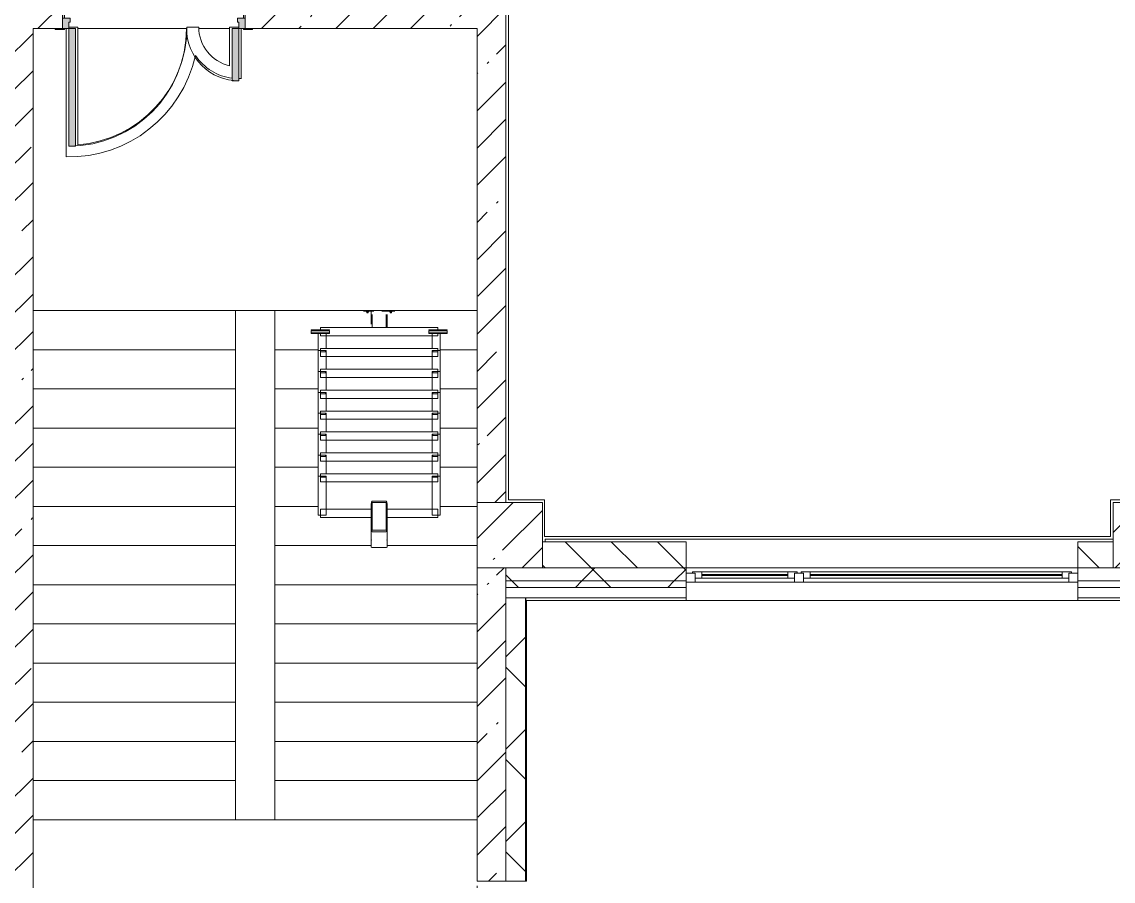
# Model space of a CAD drawing. Header units: millimetres. Extents: x 2623 to 210903, y -8553 to 29000.
# Drawn here: x 155887 to 164243, y 1150 to 7732 of the extents above; entities that cross this region are included whole.
import ezdxf

# ---------------------------------------------------------------- set-up
doc = ezdxf.new("R2010")
doc.units = ezdxf.units.MM
doc.linetypes.add('200_ШТРИХ__ш1_п0_6_', pattern=[160, 100, -60])
for name, color, linetype, lineweight in [('A-DETL-MBND-1', 7, '200_ШТРИХ__ш1_п0_6_', 9), ('A-GENM-2', 7, 'Continuous', 5), ('A-GLAZ-2', 7, 'Continuous', 5), ('A-WALL', 7, 'Continuous', 9), ('A-WALL-4', 7, 'Continuous', 5), ('I-WALL-4', 7, 'Continuous', 5), ('S-COLS-1', 7, 'Continuous', 5), ('S-STRS-1', 7, 'Continuous', 5)]:
    doc.layers.add(name, color=color, linetype=linetype, lineweight=lineweight)
for name, color, linetype, lineweight, true_color in [('A-DOOR-4', 7, 'Continuous', 5, 0xe2e2e2), ('A-DOOR-5', 7, 'Continuous', 5, 0xaaaaaa), ('A-DOOR-FRAM-3', 7, 'Continuous', 5, 0xe2e2e2), ('A-DOOR-FRAM-5', 7, 'Continuous', 5, 0xaaaaaa), ('A-FLOR-3', 7, 'Continuous', 5, 0xaaaaaa)]:
    doc.layers.add(name, color=color, linetype=linetype, lineweight=lineweight, true_color=true_color)
pattern_1 = [(45, (83893.37, 0), (-353.5534, 353.5534), []), (135, (83893.37, 0), (-353.5534, -353.5534), [])]
pattern_2 = [(45, (83893.37, 0), (-285.1231, 285.1231), []), (45, (84178.5, 0), (-285.1231, 285.1231), [504.031, -100.806, 16.764, -84.042])]

# ---------------------------------------------------------------- blocks, each defined once
blk = doc.blocks.new('BSC_Колонна _Прямоугольная - 500х500-V53-3_1_3_птичка')
at = {"layer": 'S-COLS-1'}
h = blk.add_hatch(dxfattribs=at)
h.set_pattern_fill('FP_61', color=256, style=0, pattern_type=2)
h.set_pattern_definition([(45, (-75730, -3800), (-285.1231, 285.1231), []), (45, (-75444.88, -3800), (-285.1231, 285.1231), [504.031, -100.806, 16.764, -84.042])])
h.paths.add_polyline_path([(-250, -250), (250, -250), (250, 250), (-250, 250), (-250, -98.8)])
for p, q in [((250, 250), (-250, 250)), ((-250, 250), (-250, -250)), ((250, -250), (250, 250)), ((-250, -250), (250, -250))]:
    blk.add_line(p, q, dxfattribs=at)
blk = doc.blocks.new('BSC_Колонна _Прямоугольная - 500х500-V54-3_1_3_птичка')
at = {"layer": 'S-COLS-1'}
h = blk.add_hatch(dxfattribs=at)
h.set_pattern_fill('FP_62', color=256, style=0, pattern_type=2)
h.set_pattern_definition([(45, (-80600, -3800), (-285.1231, 285.1231), []), (45, (-80314.88, -3800), (-285.1231, 285.1231), [504.031, -100.806, 16.764, -84.042])])
h.paths.add_polyline_path([(-250, -250), (250, -250), (250, 250), (-250, 250)])
for p, q in [((250, 250), (-250, 250)), ((-250, 250), (-250, -250)), ((250, -250), (250, 250)), ((-250, -250), (250, -250))]:
    blk.add_line(p, q, dxfattribs=at)
blk = doc.blocks.new('110_Дверь_СКБ_2Ст - Д-1 Лестничная клетка EIS60-24319353-3_1_3_птичка')
at = {"layer": 'A-DOOR-4'}
for points in [[(612.5, 1010), (612.5, 110), (662.5, 110), (662.5, 1010)], [(-631.1, 510), (-637.5, 510), (-637.5, 110), (-587.5, 110), (-587.5, 510)], [(712.5, 30), (697.5, 30), (697.5, -110), (712.5, -110)]]:
    blk.add_hatch(color=256, dxfattribs=at).paths.add_polyline_path(points)
h = blk.add_hatch(color=256, dxfattribs=at)
h.paths.add_polyline_path([(662.5, 110), (662.5, 60), (652.5, 60), (652.5, 30), (712.5, 30), (712.5, 110)])
h.paths.add_polyline_path([(-637.5, 110), (-687.5, 110), (-687.5, 30), (-627.5, 30), (-631.1, 60), (-637.5, 60)])
at = {"layer": 'A-DOOR-FRAM-3'}
for points in [[(-742.5, 118), (-742.5, 110), (-672.5, 110), (-672.5, 118)], [(697.5, 118), (697.5, 110), (767.5, 110), (767.5, 118)], [(-672.5, 30), (-687.5, 30), (-687.5, -110), (-672.5, -110)], [(-672.5, -110), (-742.5, -110), (-742.5, -118), (-672.5, -118)], [(697.5, -110), (697.5, -118), (767.5, -118), (767.5, -110)]]:
    blk.add_hatch(color=256, dxfattribs=at).paths.add_polyline_path(points)
at = {"layer": 'A-DOOR-5'}
for p, q in [((662.5, 1010), (612.5, 1010)), ((612.5, 1010), (612.5, 110)), ((662.5, 110), (662.5, 1010)), ((-637.5, 510), (-637.5, 110)), ((-587.5, 510), (-637.5, 510)), ((-587.5, 110), (-587.5, 510)), ((-637.5, 110), (-587.5, 110)), ((612.5, 110), (662.5, 110))]:
    blk.add_line(p, q, dxfattribs=at)
for centre, radius, start, end in [((662.5, 110), 900, 90, 180), ((-637.5, 110), 400, 360, 90)]:
    blk.add_arc(centre, radius, start, end, dxfattribs=at)
at = {"layer": 'A-DOOR-FRAM-5'}
for p, q in [((-672.5, 118), (-742.5, 118)), ((-742.5, 118), (-742.5, 110)), ((-742.5, 110), (-672.5, 110)), ((-637.5, 110), (-687.5, 110)), ((-687.5, 110), (-687.5, 30)), ((-672.5, 110), (-672.5, 118)), ((-637.5, 60), (-637.5, 110)), ((662.5, 110), (662.5, 60)), ((712.5, 110), (662.5, 110)), ((767.5, 118), (697.5, 118)), ((697.5, 118), (697.5, 110)), ((697.5, 110), (767.5, 110)), ((712.5, 30), (712.5, 110)), ((767.5, 110), (767.5, 118)), ((-687.5, 30), (-627.5, 30)), ((-672.5, 30), (-687.5, 30)), ((-687.5, 30), (-687.5, -110)), ((-672.5, -110), (-672.5, 30)), ((-627.5, 60), (-637.5, 60)), ((-627.5, 30), (-627.5, 60)), ((662.5, 60), (652.5, 60)), ((652.5, 60), (652.5, 30)), ((652.5, 30), (712.5, 30)), ((712.5, 30), (697.5, 30)), ((697.5, 30), (697.5, -110)), ((712.5, -110), (712.5, 30)), ((-672.5, -110), (-742.5, -110)), ((-742.5, -110), (-742.5, -118)), ((-742.5, -118), (-672.5, -118)), ((-687.5, -110), (-672.5, -110)), ((-672.5, -118), (-672.5, -110)), ((697.5, -110), (712.5, -110)), ((767.5, -110), (697.5, -110)), ((697.5, -110), (697.5, -118)), ((697.5, -118), (767.5, -118)), ((767.5, -118), (767.5, -110))]:
    blk.add_line(p, q, dxfattribs=at)
blk = doc.blocks.new('Анкер клиновой - Анкер клиновой МКТ В 10-10-16_85-V117-3_1_3_птичка')
at = {"layer": 'A-DETL-MBND-1'}
for p, q in [((74812, 5515.8), (74812, 5511.8)), ((74815, 5515.8), (74815, 5501.8)), ((74825, 5501.8), (74825, 5515.8)), ((74828, 5511.8), (74828, 5515.8)), ((74812, 5511.8), (74828, 5511.8)), ((74828, 5511.8), (74812, 5511.8)), ((74815, 5501.8), (74825, 5501.8)), ((74825, 5501.8), (74815, 5501.8))]:
    blk.add_line(p, q, dxfattribs=at)
blk = doc.blocks.new('ОМ_Полоса_Трапеция прямоугольная_Прокат_ГОСТ 103-2006 - ОМ_Полоса_Трапеция прямоугольная_Прокат_ГОСТ 103-2006-V118-3_1_3_птичка')
at = {"layer": 'A-GENM-2'}
for p, q in [((74280, 4243.3), (74280, 4253.3)), ((74280, 4253.3), (74320, 4253.3)), ((74320, 4243.3), (74280, 4243.3)), ((74320, 4253.3), (74320, 4243.3))]:
    blk.add_line(p, q, dxfattribs=at)
blk = doc.blocks.new('ОМ_Полоса_Трапеция прямоугольная_Прокат_ГОСТ 103-2006 - ОМ_Полоса_Трапеция прямоугольная_Прокат_ГОСТ 103-2006-V119-3_1_3_птичка')
at = {"layer": 'A-GENM-2'}
for p, q in [((74320, 4893.3), (74280, 4893.3)), ((74280, 4893.3), (74280, 4883.3)), ((74280, 4883.3), (74320, 4883.3)), ((74320, 4883.3), (74320, 4893.3))]:
    blk.add_line(p, q, dxfattribs=at)
blk = doc.blocks.new('ОМ_Полоса_Трапеция прямоугольная_Прокат_ГОСТ 103-2006 - ОМ_Полоса_Трапеция прямоугольная_Прокат_ГОСТ 103-2006-V120-3_1_3_птичка')
at = {"layer": 'A-GENM-2'}
for p, q in [((74320, 5053.3), (74280, 5053.3)), ((74280, 5053.3), (74280, 5043.3)), ((74280, 5043.3), (74320, 5043.3)), ((74320, 5043.3), (74320, 5053.3))]:
    blk.add_line(p, q, dxfattribs=at)
blk = doc.blocks.new('ОМ_Полоса_Трапеция прямоугольная_Прокат_ГОСТ 103-2006 - ОМ_Полоса_Трапеция прямоугольная_Прокат_ГОСТ 103-2006-V121-3_1_3_птичка')
at = {"layer": 'A-GENM-2'}
for p, q in [((74320, 5213.3), (74280, 5213.3)), ((74280, 5213.3), (74280, 5203.3)), ((74280, 5203.3), (74320, 5203.3)), ((74320, 5203.3), (74320, 5213.3))]:
    blk.add_line(p, q, dxfattribs=at)
blk = doc.blocks.new('ОМ_Полоса_Прокат_ГОСТ 103-2006 - ОМ_Полоса_Прокат_ГОСТ 103-2006-V122-3_1_3_птичка')
at = {"layer": 'A-GENM-2'}
for p, q in [((74350, 5373.3), (74210, 5373.3)), ((74210, 5373.3), (74210, 5370.3)), ((74210, 5370.3), (74350, 5370.3)), ((74350, 5370.3), (74350, 5373.3))]:
    blk.add_line(p, q, dxfattribs=at)
blk = doc.blocks.new('ОМ_Полоса_Прокат_ГОСТ 103-2006 - ОМ_Полоса_Прокат_ГОСТ 103-2006-V123-3_1_3_птичка')
at = {"layer": 'A-GENM-2'}
for p, q in [((74210, 5365.9), (74350, 5365.9)), ((74210, 5349), (74210, 5365.9)), ((74350, 5349), (74210, 5349)), ((74210, 5349), (74210, 5345.6)), ((74350, 5365.9), (74350, 5349)), ((74350, 5345.6), (74350, 5349)), ((74210, 5345.6), (74350, 5345.6))]:
    blk.add_line(p, q, dxfattribs=at)
blk = doc.blocks.new('ОМ_Полоса_Трапеция прямоугольная_Прокат_ГОСТ 103-2006 - ОМ_Полоса_Трапеция прямоугольная_Прокат_ГОСТ 103-2006-V124-3_1_3_птичка')
at = {"layer": 'A-GENM-2'}
for p, q in [((75140, 4243.3), (75140, 4253.3)), ((75140, 4253.3), (75180, 4253.3)), ((75180, 4243.3), (75140, 4243.3)), ((75180, 4253.3), (75180, 4243.3))]:
    blk.add_line(p, q, dxfattribs=at)
blk = doc.blocks.new('ОМ_Полоса_Трапеция прямоугольная_Прокат_ГОСТ 103-2006 - ОМ_Полоса_Трапеция прямоугольная_Прокат_ГОСТ 103-2006-V125-3_1_3_птичка')
at = {"layer": 'A-GENM-2'}
for p, q in [((75140, 4893.3), (75140, 4883.3)), ((75180, 4893.3), (75140, 4893.3)), ((75140, 4883.3), (75180, 4883.3)), ((75180, 4883.3), (75180, 4893.3))]:
    blk.add_line(p, q, dxfattribs=at)
blk = doc.blocks.new('ОМ_Полоса_Трапеция прямоугольная_Прокат_ГОСТ 103-2006 - ОМ_Полоса_Трапеция прямоугольная_Прокат_ГОСТ 103-2006-V126-3_1_3_птичка')
at = {"layer": 'A-GENM-2'}
for p, q in [((75140, 5053.3), (75140, 5043.3)), ((75180, 5053.3), (75140, 5053.3)), ((75140, 5043.3), (75180, 5043.3)), ((75180, 5043.3), (75180, 5053.3))]:
    blk.add_line(p, q, dxfattribs=at)
blk = doc.blocks.new('ОМ_Полоса_Трапеция прямоугольная_Прокат_ГОСТ 103-2006 - ОМ_Полоса_Трапеция прямоугольная_Прокат_ГОСТ 103-2006-V127-3_1_3_птичка')
at = {"layer": 'A-GENM-2'}
for p, q in [((75140, 5213.3), (75140, 5203.3)), ((75180, 5213.3), (75140, 5213.3)), ((75140, 5203.3), (75180, 5203.3)), ((75180, 5203.3), (75180, 5213.3))]:
    blk.add_line(p, q, dxfattribs=at)
blk = doc.blocks.new('ОМ_Полоса_Прокат_ГОСТ 103-2006 - ОМ_Полоса_Прокат_ГОСТ 103-2006-V128-3_1_3_птичка')
at = {"layer": 'A-GENM-2'}
for p, q in [((75110, 5373.3), (75110, 5370.3)), ((75250, 5373.3), (75110, 5373.3)), ((75110, 5370.3), (75250, 5370.3)), ((75250, 5370.3), (75250, 5373.3))]:
    blk.add_line(p, q, dxfattribs=at)
blk = doc.blocks.new('ОМ_Полоса_Прокат_ГОСТ 103-2006 - ОМ_Полоса_Прокат_ГОСТ 103-2006-V129-3_1_3_птичка')
at = {"layer": 'A-GENM-2'}
for p, q in [((75110, 5365.9), (75250, 5365.9)), ((75110, 5349), (75110, 5365.9)), ((75110, 5349), (75110, 5345.6)), ((75250, 5349), (75110, 5349)), ((75250, 5365.9), (75250, 5349)), ((75250, 5345.6), (75250, 5349)), ((75110, 5345.6), (75250, 5345.6))]:
    blk.add_line(p, q, dxfattribs=at)
blk = doc.blocks.new('ОМ_Труба_ГОСТ 8639-82 - ОМ_Труба_ГОСТ 8639-82-V130-3_1_3_птичка')
at = {"layer": 'A-GENM-2'}
for p, q in [((74670, 3843.3), (74670, 4043.4)), ((74676, 4043.4), (74676, 3843.3)), ((74679, 4061), (74781, 4061)), ((74781, 4049.3), (74679, 4049.3)), ((74784, 3843.3), (74784, 4043.4)), ((74790, 4043.4), (74790, 3843.3)), ((74670, 3843.3), (74670, 3709.3)), ((74679, 3837.4), (74781, 3837.4)), ((74781, 3825.6), (74679, 3825.6)), ((74790, 3709.3), (74790, 3843.3)), ((74781, 3704.7), (74679, 3704.7))]:
    blk.add_line(p, q, dxfattribs=at)
at = {"layer": 'A-GENM-2', "flags": 128}
for points in [[(74670, 4043.4), (74670.2, 4046.8), (74670.7, 4050.1), (74671.5, 4053.2), (74672.6, 4055.9), (74674, 4058.1), (74675.6, 4059.7), (74677.2, 4060.7), (74679, 4061)], [(74679, 4049.3), (74678.4, 4049.1), (74677.9, 4048.8), (74677.3, 4048.3), (74676.9, 4047.5), (74676.5, 4046.6), (74676.2, 4045.6), (74676.1, 4044.5), (74676, 4043.4)], [(74781, 4061), (74782.8, 4060.7), (74784.4, 4059.7), (74786, 4058.1), (74787.4, 4055.9), (74788.5, 4053.2), (74789.3, 4050.1), (74789.8, 4046.8), (74790, 4043.4)], [(74784, 4043.4), (74783.9, 4044.5), (74783.8, 4045.6), (74783.5, 4046.6), (74783.1, 4047.5), (74782.7, 4048.3), (74782.1, 4048.8), (74781.6, 4049.1), (74781, 4049.3)], [(74679, 3825.6), (74677.2, 3826), (74675.6, 3827), (74674, 3828.6), (74672.6, 3830.8), (74671.5, 3833.5), (74670.7, 3836.5), (74670.2, 3839.9), (74670, 3843.3)], [(74676, 3843.3), (74676.1, 3842.1), (74676.2, 3841), (74676.5, 3840), (74676.9, 3839.1), (74677.3, 3838.4), (74677.9, 3837.9), (74678.4, 3837.5), (74679, 3837.4)], [(74790, 3843.3), (74789.8, 3839.9), (74789.3, 3836.5), (74788.5, 3833.5), (74787.4, 3830.8), (74786, 3828.6), (74784.4, 3827), (74782.8, 3826), (74781, 3825.6)], [(74781, 3837.4), (74781.6, 3837.5), (74782.1, 3837.9), (74782.7, 3838.4), (74783.1, 3839.1), (74783.5, 3840), (74783.8, 3841), (74783.9, 3842.1), (74784, 3843.3)]]:
    blk.add_lwpolyline(points, dxfattribs=at)
at = {"layer": 'A-GENM-2'}
for centre, start_param, end_param in [((74679, 3761.3), 2.617994, 3.141593), ((74781, 3761.3), 0, 0.523599), ((74679, 3709.3), 3.141593, 4.712389), ((74781, 3709.3), 4.712389, 6.283185)]:
    blk.add_ellipse(centre, major_axis=(9, 0), ratio=0.509802, start_param=start_param, end_param=end_param, dxfattribs=at)
blk = doc.blocks.new('ОМ_Уголок_ГОСТ 8509-93 - ОМ_Уголок_ГОСТ 8509-93-V131-3_1_3_птичка')
at = {"layer": 'A-GENM-2'}
for p, q in [((0, 45.2), (0, -17.8)), ((390, 45.2), (0, 45.2)), ((900, 45.2), (510, 45.2)), ((900, -17.8), (900, 45.2)), ((0, -17.8), (390, -17.8)), ((510, -17.8), (900, -17.8))]:
    blk.add_line(p, q, dxfattribs=at)
blk = doc.blocks.new('ОМ_Уголок_ГОСТ 8509-93 - ОМ_Уголок_ГОСТ 8509-93-V132-3_1_3_птичка')
at = {"layer": 'A-GENM-2'}
for p, q in [((0, 45.2), (0, -17.8)), ((900, 45.2), (0, 45.2)), ((900, -17.8), (900, 45.2)), ((0, -17.8), (900, -17.8))]:
    blk.add_line(p, q, dxfattribs=at)
blk = doc.blocks.new('ОМ_Уголок_ГОСТ 8509-93 - ОМ_Уголок_ГОСТ 8509-93-V133-3_1_3_птичка')
at = {"layer": 'A-GENM-2'}
for p, q in [((0, 45.2), (0, -17.8)), ((300, 45.2), (0, 45.2)), ((300, -17.8), (300, 45.2)), ((0, -17.8), (300, -17.8))]:
    blk.add_line(p, q, dxfattribs=at)
blk = doc.blocks.new('ОМ_Уголок_ГОСТ 8509-93 - ОМ_Уголок_ГОСТ 8509-93-V134-3_1_3_птичка')
at = {"layer": 'A-GENM-2'}
for p, q in [((0, 45.2), (0, -17.8)), ((142.2, 45.2), (0, 45.2)), ((0, -17.8), (160, -17.8))]:
    blk.add_line(p, q, dxfattribs=at)
blk = doc.blocks.new('ОМ_Уголок_ГОСТ 8509-93 - ОМ_Уголок_ГОСТ 8509-93-V135-3_1_3_птичка')
at = {"layer": 'A-GENM-2'}
for p, q in [((300, 45.2), (157.8, 45.2)), ((300, -17.8), (300, 45.2)), ((140, -17.8), (300, -17.8))]:
    blk.add_line(p, q, dxfattribs=at)
blk = doc.blocks.new('ОМ_Уголок_ГОСТ 8509-93 - ОМ_Уголок_ГОСТ 8509-93-V136-3_1_3_птичка')
at = {"layer": 'A-GENM-2'}
for p, q in [((0, 45.2), (0, 27.8)), ((900, 45.2), (0, 45.2)), ((0, 7.4), (0, -17.8)), ((900, 27.8), (900, 45.2)), ((900, -17.8), (900, 7.4)), ((0, -17.8), (900, -17.8))]:
    blk.add_line(p, q, dxfattribs=at)
blk = doc.blocks.new('ОМ_Уголок_ГОСТ 8509-93 - ОМ_Уголок_ГОСТ 8509-93-V137-3_1_3_птичка')
at = {"layer": 'A-GENM-2'}
for p, q in [((0, 45.2), (0, -17.8)), ((7.4, 45.2), (0, 45.2)), ((142.2, 45.2), (27.8, 45.2)), ((0, -17.8), (7.4, -17.8)), ((27.8, -17.8), (160, -17.8))]:
    blk.add_line(p, q, dxfattribs=at)
blk = doc.blocks.new('ОМ_Уголок_ГОСТ 8509-93 - ОМ_Уголок_ГОСТ 8509-93-V138-3_1_3_птичка')
at = {"layer": 'A-GENM-2'}
for p, q in [((272.2, 45.2), (157.8, 45.2)), ((300, 45.2), (292.6, 45.2)), ((300, -17.8), (300, 45.2)), ((140, -17.8), (272.2, -17.8)), ((292.6, -17.8), (300, -17.8))]:
    blk.add_line(p, q, dxfattribs=at)
blk = doc.blocks.new('ОМ_Труба_ГОСТ 8639-82 - ОМ_Труба_ГОСТ 8639-82-V139-3_1_3_птичка')
at = {"layer": 'A-DETL-MBND-1'}
for p, q in [((74670, 5515.8), (74670, 5391.1)), ((74676, 5391.1), (74676, 5515.8)), ((74784, 5391.1), (74784, 5515.8)), ((74790, 5391.1), (74790, 5515.8))]:
    blk.add_line(p, q, dxfattribs=at)
blk = doc.blocks.new('ОМ_Уголок_ГОСТ 8510-86 - ОМ_Уголок_ГОСТ 8510-86-V140-3_1_3_птичка')
at = {"layer": 'A-DETL-MBND-1'}
blk.add_line((0, 0), (240, 0), dxfattribs=at)
blk = doc.blocks.new('120_Окно_СКБ_2Ст - 120_Окно_СКБ_2Ст 3000х2500 _мал_створка слева_-22809161-3_1_3_птичка')
at = {"layer": 'A-GLAZ-2'}
for p, q in [((-1500, -75), (-1500, -5)), ((-1500, -5), (-1430, -5)), ((1500, -5), (-1500, -5)), ((-1430, -75), (-1500, -75)), ((-1500, -75), (-1450, -75)), ((-1430, -75), (-1450, -75)), ((-1450, -75), (-1450, -85)), ((-1430, -5), (-1430, -75)), ((600, -35), (-1430, -35)), ((-1430, -35), (-1430, -75)), ((-1380, -85), (-1380, -35)), ((-1380, -55), (550, -55)), ((550, -65), (-1380, -65)), ((550, -85), (550, -35)), ((600, -75), (600, -5)), ((600, -5), (670, -5)), ((600, -75), (600, -35)), ((670, -75), (600, -75)), ((620, -75), (600, -75)), ((620, -75), (650, -75)), ((620, -85), (620, -75)), ((670, -75), (650, -75)), ((650, -75), (650, -85)), ((670, -5), (670, -75)), ((1430, -35), (670, -35)), ((670, -35), (670, -75)), ((720, -85), (720, -35)), ((720, -55), (1380, -55)), ((1380, -65), (720, -65)), ((1380, -85), (1380, -35)), ((1430, -75), (1430, -5)), ((1430, -5), (1500, -5)), ((1430, -75), (1430, -35)), ((1500, -75), (1430, -75)), ((1450, -75), (1430, -75)), ((1450, -75), (1500, -75)), ((1450, -85), (1450, -75)), ((1500, -5), (1500, -75)), ((-1450, -85), (620, -85)), ((620, -85), (-1450, -85)), ((650, -85), (1450, -85)), ((1450, -85), (650, -85))]:
    blk.add_line(p, q, dxfattribs=at)

msp = doc.modelspace()

# ---------------------------------------------------------------- hatches: boundary and pattern name
at = {"layer": 'A-WALL-4'}
h = msp.add_hatch(dxfattribs=at)
h.set_pattern_fill('FP_71', color=256, style=0, pattern_type=2)
h.set_pattern_definition([(135, (83893.37, 0), (-176.7767, -176.7767), [])])
h.paths.add_polyline_path([(167993.4, 3550), (168093.4, 3550), (168093.4, 3750), (167993.4, 3750), (167993.4, 3701.2)])
h.paths.add_polyline_path([(166864, 3550), (167093.4, 3550), (167093.4, 3750), (166193.4, 3750), (166193.4, 3550)])
h.paths.add_polyline_path([(163973.4, 3550), (164243.4, 3550), (164243.4, 3750), (163973.4, 3750)])
h.paths.add_polyline_path([(160338.6, 3550), (160973.4, 3550), (160973.4, 3750), (159873.4, 3750), (159873.4, 3550)])
h.paths.add_polyline_path([(164743.4, 3550), (165293.4, 3550), (165293.4, 3750), (164743.4, 3750), (164743.4, 3666.7)])
h = msp.add_hatch(dxfattribs=at)
h.set_pattern_fill('FP_73', color=256, style=0, pattern_type=2)
h.set_pattern_definition(pattern_1)
h.paths.add_polyline_path([(168595, 3450), (168593.4, 3550), (167993.4, 3550), (167993.4, 3450), (168593.4, 3450)])
h.paths.add_polyline_path([(160338.6, 3450), (160973.4, 3450), (160973.4, 3550), (159593.4, 3550), (159593.4, 3450), (159873.4, 3450)])
h.paths.add_polyline_path([(166193.4, 3450), (167093.4, 3450), (167093.4, 3550), (166193.4, 3550)])
h.paths.add_polyline_path([(165293.4, 3450), (165293.4, 3550), (163973.4, 3550), (163973.4, 3450), (164999.6, 3450)])
h = msp.add_hatch(dxfattribs=at)
h.set_pattern_fill('FP_73', color=256, style=0, pattern_type=2)
h.set_pattern_definition(pattern_1)
h.paths.add_polyline_path([(168695, 3400), (168695, 3450), (167993.4, 3450), (167993.4, 3400), (168595, 3400)])
h.paths.add_polyline_path([(160973.4, 3400), (160973.4, 3450), (159593.4, 3450), (159593.4, 3400), (160338.6, 3400)])
h.paths.add_polyline_path([(163973.4, 3400), (165293.4, 3400), (165293.4, 3450), (163973.4, 3450)])
h.paths.add_polyline_path([(166864, 3400), (167093.4, 3400), (167093.4, 3450), (166193.4, 3450), (166193.4, 3400)])
h = msp.add_hatch(dxfattribs=at)
h.set_pattern_fill('FP_73', color=256, style=0, pattern_type=2)
h.set_pattern_definition(pattern_1)
h.paths.add_polyline_path([(159743.4, -250), (159743.4, 350), (159593.4, 350), (159593.4, -250)])
h.paths.add_polyline_path([(159743.4, 1150), (159743.4, 3320), (159593.4, 3320), (159593.4, 1150)])
at = {"layer": 'I-WALL-4'}
h = msp.add_hatch(dxfattribs=at)
h.set_pattern_fill('FP_69', color=256, style=0, pattern_type=2)
h.set_pattern_definition(pattern_2)
h.paths.add_polyline_path([(157653.4, 7680), (159373.4, 7680), (159373.4, 7900), (157598.4, 7900), (157598.4, 7680)])
h.paths.add_polyline_path([(156143.4, 7680), (156198.4, 7680), (156198.4, 7900), (155753.4, 7900), (155753.4, 7680), (155973.4, 7680)])
h = msp.add_hatch(dxfattribs=at)
h.set_pattern_fill('FP_69', color=256, style=0, pattern_type=2)
h.set_pattern_definition(pattern_2)
h.paths.add_polyline_path([(159406.3, 120), (159593.4, 120), (159593.4, 350), (159373.4, 350), (159373.4, 120)])
h.paths.add_polyline_path([(159406.3, 1150), (159593.4, 1150), (159593.4, 3550), (159373.4, 3550), (159373.4, 1150)])
h.paths.add_polyline_path([(159373.4, 4050), (159593.4, 4050), (159593.4, 7900), (159373.4, 7900), (159373.4, 4279.6)])
h = msp.add_hatch(dxfattribs=at)
h.set_pattern_fill('FP_69', color=256, style=0, pattern_type=2)
h.set_pattern_definition(pattern_2)
h.paths.add_polyline_path([(155753.4, 120), (155973.4, 120), (155973.4, 7680), (155753.4, 7680), (155753.4, 1965.8)])

# ---------------------------------------------------------------- linework, layer by layer
at = {"layer": 'A-DETL-MBND-1'}
msp.add_line((159373.4, 535), (159373.4, 1150), dxfattribs=at)
at = {"layer": 'A-FLOR-3'}
for p, q in [((159614.4, 9100), (159614.4, 4070)), ((156316.9, 7691.9), (156248.4, 7691.9)), ((156316.9, 6789.7), (156316.9, 7691.9)), ((157241.9, 7691.9), (157151.9, 7691.9)), ((157548.4, 7691.9), (157478, 7691.9)), ((157478, 7691.9), (157478, 7394.8)), ((156226.9, 7680), (156226.9, 6697.1)), ((156316.9, 7680), (157151.2, 7680)), ((157243, 7680), (157478, 7680)), ((157568, 7297.5), (157568, 7680)), ((159614.4, 4070), (159888.4, 4070)), ((159888.4, 4070), (159888.4, 3791)), ((164223.4, 3791), (164223.4, 4070)), ((164223.4, 4070), (164763.4, 4070)), ((159888.4, 3791), (164223.4, 3791))]:
    msp.add_line(p, q, dxfattribs=at)
for centre, radius, start, end in [((156246.9, 7691.9), 905, 274.43687, 360), ((157546.9, 7691.9), 305, 180, 256.9573), ((156246.9, 7691.9), 995, 268.8489, 347.32946), ((157546.9, 7691.9), 395, 213.54048, 262.94436), ((157546.9, 7691.9), 395, 270.21425, 273.07201)]:
    msp.add_arc(centre, radius, start, end, dxfattribs=at)
at = {"layer": 'A-WALL'}
for p, q in [((160973.4, 3550), (159873.4, 3550)), ((164243.4, 3550), (163973.4, 3550)), ((159593.4, 3450), (160973.4, 3450)), ((163973.4, 3450), (165293.4, 3450)), ((159593.4, 3400), (160973.4, 3400)), ((163973.4, 3400), (165293.4, 3400)), ((159593.4, 3320), (159593.4, 1150)), ((159593.4, 3320), (160973.4, 3320)), ((159743.4, 1150), (159743.4, 3320)), ((159746.4, 1150), (159746.4, 3320)), ((159751.4, 3300), (159746.4, 3300)), ((163973.4, 3320), (165293.4, 3320))]:
    msp.add_line(p, q, dxfattribs=at)
at = {"layer": 'A-WALL-4'}
for p, q in [((160973.4, 3750), (159873.4, 3750)), ((160973.4, 3300), (160973.4, 3750)), ((163973.4, 3750), (163973.4, 3300)), ((164243.4, 3750), (163973.4, 3750)), ((159593.4, 3550), (159593.4, 3320)), ((160973.4, 3550), (163973.4, 3550)), ((159751.4, 1150), (159751.4, 3300)), ((168845, 3300), (159751.4, 3300)), ((159593.4, 1150), (159751.4, 1150))]:
    msp.add_line(p, q, dxfattribs=at)
at = {"layer": 'I-WALL-4'}
for p, q in [((159593.4, 4050), (159593.4, 7900)), ((155973.4, 120), (155973.4, 7680)), ((155973.4, 7680), (156143.4, 7680)), ((157151.2, 7680), (156316.9, 7680)), ((157478, 7680), (157243, 7680)), ((157653.4, 7680), (159373.4, 7680)), ((159373.4, 7680), (159373.4, 4050)), ((159893.4, 3770), (164243.4, 3770)), ((159893.4, 3770), (159893.4, 3750)), ((159373.4, 3550), (159373.4, 1150)), ((163973.4, 3550), (160973.4, 3550)), ((159373.4, 1150), (159593.4, 1150))]:
    msp.add_line(p, q, dxfattribs=at)
at = {"layer": 'S-STRS-1'}
for p, q in [((157151.2, 7680), (156316.9, 7680)), ((157478, 7680), (157243, 7680)), ((155973.4, 5520), (157523.4, 5520)), ((155973.4, 5520), (157523.4, 5520)), ((157523.4, 5520), (159373.4, 5520)), ((157523.4, 5220), (157523.4, 5520)), ((157823.4, 5520), (157823.4, 5220)), ((155973.4, 5220), (157523.4, 5220)), ((155973.4, 5220), (157523.4, 5220)), ((157523.4, 4920), (157523.4, 5220)), ((157823.4, 5220), (157823.4, 4920)), ((158155.6, 5220), (157823.4, 5220)), ((158155.6, 5220), (157823.4, 5220)), ((159373.4, 5220), (159091.2, 5220)), ((159373.4, 5220), (159091.2, 5220)), ((155973.4, 4920), (157523.4, 4920)), ((155973.4, 4920), (157523.4, 4920)), ((157523.4, 4620), (157523.4, 4920)), ((157823.4, 4920), (157823.4, 4620)), ((158155.6, 4920), (157823.4, 4920)), ((158155.6, 4920), (157823.4, 4920)), ((159373.4, 4920), (159091.2, 4920)), ((159373.4, 4920), (159091.2, 4920)), ((155973.4, 4620), (157523.4, 4620)), ((155973.4, 4620), (157523.4, 4620)), ((157523.4, 4320), (157523.4, 4620)), ((157823.4, 4620), (157823.4, 4320)), ((158155.6, 4620), (157823.4, 4620)), ((158155.6, 4620), (157823.4, 4620)), ((159373.4, 4620), (159091.2, 4620)), ((159373.4, 4620), (159091.2, 4620)), ((155973.4, 4320), (157523.4, 4320)), ((155973.4, 4320), (157523.4, 4320)), ((157523.4, 4020), (157523.4, 4320)), ((157823.4, 4320), (157823.4, 4020)), ((158155.6, 4320), (157823.4, 4320)), ((158155.6, 4320), (157823.4, 4320)), ((159373.4, 4320), (159091.2, 4320)), ((159373.4, 4320), (159091.2, 4320)), ((155973.4, 4020), (157523.4, 4020)), ((155973.4, 4020), (157523.4, 4020)), ((157523.4, 3720), (157523.4, 4020)), ((157823.4, 4020), (157823.4, 3720)), ((158155.6, 4020), (157823.4, 4020)), ((158155.6, 4020), (157823.4, 4020)), ((159373.4, 4020), (159091.2, 4020)), ((159373.4, 4020), (159091.2, 4020)), ((155973.4, 3720), (157523.4, 3720)), ((155973.4, 3720), (157523.4, 3720)), ((157523.4, 3420), (157523.4, 3720)), ((157823.4, 3720), (157823.4, 3420)), ((158564.7, 3720), (157823.4, 3720)), ((158564.7, 3720), (157823.4, 3720)), ((159373.4, 3720), (158682, 3720)), ((159373.4, 3720), (158682, 3720)), ((155973.4, 3420), (157523.4, 3420)), ((155973.4, 3420), (157523.4, 3420)), ((157523.4, 3120), (157523.4, 3420)), ((157823.4, 3420), (157823.4, 3120)), ((159373.4, 3420), (157823.4, 3420)), ((159373.4, 3420), (157823.4, 3420)), ((155973.4, 3120), (157523.4, 3120)), ((155973.4, 3120), (157523.4, 3120)), ((157523.4, 2820), (157523.4, 3120)), ((157823.4, 3120), (157823.4, 2820)), ((159373.4, 3120), (157823.4, 3120)), ((159373.4, 3120), (157823.4, 3120)), ((155973.4, 2820), (157523.4, 2820)), ((155973.4, 2820), (157523.4, 2820)), ((157523.4, 2520), (157523.4, 2820)), ((157823.4, 2820), (157823.4, 2520)), ((159373.4, 2820), (157823.4, 2820)), ((159373.4, 2820), (157823.4, 2820)), ((155973.4, 2520), (157523.4, 2520)), ((155973.4, 2520), (157523.4, 2520)), ((157523.4, 2220), (157523.4, 2520)), ((157823.4, 2520), (157823.4, 2220)), ((159373.4, 2520), (157823.4, 2520)), ((159373.4, 2520), (157823.4, 2520)), ((155973.4, 2220), (157523.4, 2220)), ((155973.4, 2220), (157523.4, 2220)), ((157523.4, 1920), (157523.4, 2220)), ((157823.4, 2220), (157823.4, 1920)), ((159373.4, 2220), (157823.4, 2220)), ((159373.4, 2220), (157823.4, 2220)), ((155973.4, 1920), (157523.4, 1920)), ((155973.4, 1920), (157523.4, 1920)), ((157523.4, 1620), (157523.4, 1920)), ((157823.4, 1920), (157823.4, 1620)), ((159373.4, 1920), (157823.4, 1920)), ((159373.4, 1920), (157823.4, 1920)), ((155973.4, 1620), (157523.4, 1620)), ((155973.4, 1620), (157523.4, 1620)), ((157823.4, 1620), (157523.4, 1620)), ((159373.4, 1620), (157823.4, 1620)), ((159373.4, 1620), (157823.4, 1620))]:
    msp.add_line(p, q, dxfattribs=at)

# ---------------------------------------------------------------- block references
at = {"layer": 'A-DETL-MBND-1', "extrusion": (0, 0, -1)}
msp.add_blockref('ОМ_Уголок_ГОСТ 8510-86 - ОМ_Уголок_ГОСТ 8510-86-V140-3_1_3_птичка', (-158743.4, 5515.8), dxfattribs=at)
at = {"layer": 'A-DETL-MBND-1'}
for name, p in [('Анкер клиновой - Анкер клиновой МКТ В 10-10-16_85-V117-3_1_3_птичка', (83713.4, 0)), ('ОМ_Труба_ГОСТ 8639-82 - ОМ_Труба_ГОСТ 8639-82-V139-3_1_3_птичка', (83893.4, 0)), ('Анкер клиновой - Анкер клиновой МКТ В 10-10-16_85-V117-3_1_3_птичка', (83893.4, 0))]:
    msp.add_blockref(name, p, dxfattribs=at)
at = {"layer": 'A-DOOR-5', "rotation": 180}
msp.add_blockref('110_Дверь_СКБ_2Ст - Д-1 Лестничная клетка EIS60-24319353-3_1_3_птичка', (156910.9, 7790), dxfattribs=at)
at = {"layer": 'A-GENM-2'}
for name, p in [('ОМ_Полоса_Прокат_ГОСТ 103-2006 - ОМ_Полоса_Прокат_ГОСТ 103-2006-V122-3_1_3_птичка', (83893.4, 0)), ('ОМ_Полоса_Прокат_ГОСТ 103-2006 - ОМ_Полоса_Прокат_ГОСТ 103-2006-V123-3_1_3_птичка', (83893.4, 0)), ('ОМ_Полоса_Прокат_ГОСТ 103-2006 - ОМ_Полоса_Прокат_ГОСТ 103-2006-V128-3_1_3_птичка', (83893.4, 0)), ('ОМ_Полоса_Прокат_ГОСТ 103-2006 - ОМ_Полоса_Прокат_ГОСТ 103-2006-V129-3_1_3_птичка', (83893.4, 0)), ('ОМ_Полоса_Трапеция прямоугольная_Прокат_ГОСТ 103-2006 - ОМ_Полоса_Трапеция прямоугольная_Прокат_ГОСТ 103-2006-V121-3_1_3_птичка', (83893.4, 0)), ('ОМ_Полоса_Трапеция прямоугольная_Прокат_ГОСТ 103-2006 - ОМ_Полоса_Трапеция прямоугольная_Прокат_ГОСТ 103-2006-V127-3_1_3_птичка', (83893.4, 0)), ('ОМ_Полоса_Трапеция прямоугольная_Прокат_ГОСТ 103-2006 - ОМ_Полоса_Трапеция прямоугольная_Прокат_ГОСТ 103-2006-V120-3_1_3_птичка', (83893.4, 0)), ('ОМ_Полоса_Трапеция прямоугольная_Прокат_ГОСТ 103-2006 - ОМ_Полоса_Трапеция прямоугольная_Прокат_ГОСТ 103-2006-V126-3_1_3_птичка', (83893.4, 0)), ('ОМ_Полоса_Трапеция прямоугольная_Прокат_ГОСТ 103-2006 - ОМ_Полоса_Трапеция прямоугольная_Прокат_ГОСТ 103-2006-V119-3_1_3_птичка', (83893.4, 0)), ('ОМ_Полоса_Трапеция прямоугольная_Прокат_ГОСТ 103-2006 - ОМ_Полоса_Трапеция прямоугольная_Прокат_ГОСТ 103-2006-V125-3_1_3_птичка', (83893.4, 0)), ('ОМ_Полоса_Трапеция прямоугольная_Прокат_ГОСТ 103-2006 - ОМ_Полоса_Трапеция прямоугольная_Прокат_ГОСТ 103-2006-V118-3_1_3_птичка', (83893.4, 480)), ('ОМ_Полоса_Трапеция прямоугольная_Прокат_ГОСТ 103-2006 - ОМ_Полоса_Трапеция прямоугольная_Прокат_ГОСТ 103-2006-V124-3_1_3_птичка', (83893.4, 480)), ('ОМ_Полоса_Трапеция прямоугольная_Прокат_ГОСТ 103-2006 - ОМ_Полоса_Трапеция прямоугольная_Прокат_ГОСТ 103-2006-V118-3_1_3_птичка', (83893.4, 320)), ('ОМ_Полоса_Трапеция прямоугольная_Прокат_ГОСТ 103-2006 - ОМ_Полоса_Трапеция прямоугольная_Прокат_ГОСТ 103-2006-V124-3_1_3_птичка', (83893.4, 320)), ('ОМ_Полоса_Трапеция прямоугольная_Прокат_ГОСТ 103-2006 - ОМ_Полоса_Трапеция прямоугольная_Прокат_ГОСТ 103-2006-V118-3_1_3_птичка', (83893.4, 160)), ('ОМ_Полоса_Трапеция прямоугольная_Прокат_ГОСТ 103-2006 - ОМ_Полоса_Трапеция прямоугольная_Прокат_ГОСТ 103-2006-V124-3_1_3_птичка', (83893.4, 160)), ('ОМ_Полоса_Трапеция прямоугольная_Прокат_ГОСТ 103-2006 - ОМ_Полоса_Трапеция прямоугольная_Прокат_ГОСТ 103-2006-V118-3_1_3_птичка', (83893.4, 0)), ('ОМ_Полоса_Трапеция прямоугольная_Прокат_ГОСТ 103-2006 - ОМ_Полоса_Трапеция прямоугольная_Прокат_ГОСТ 103-2006-V124-3_1_3_птичка', (83893.4, 0)), ('ОМ_Труба_ГОСТ 8639-82 - ОМ_Труба_ГОСТ 8639-82-V130-3_1_3_птичка', (83893.4, 0))]:
    msp.add_blockref(name, p, dxfattribs=at)
at = {"layer": 'A-GENM-2', "extrusion": (0, 0, -1)}
for name, p, rotation in [('ОМ_Уголок_ГОСТ 8509-93 - ОМ_Уголок_ГОСТ 8509-93-V138-3_1_3_птичка', (-158173.4, 5073.3), 90.00000000000087), ('ОМ_Уголок_ГОСТ 8509-93 - ОМ_Уголок_ГОСТ 8509-93-V136-3_1_3_птичка', (-158173.4, 5373.3), 180), ('ОМ_Уголок_ГОСТ 8509-93 - ОМ_Уголок_ГОСТ 8509-93-V137-3_1_3_птичка', (-159073.4, 5373.3), 270.0000000000007), ('ОМ_Уголок_ГОСТ 8509-93 - ОМ_Уголок_ГОСТ 8509-93-V135-3_1_3_птичка', (-158173.4, 4913.3), 90.00000000000087), ('ОМ_Уголок_ГОСТ 8509-93 - ОМ_Уголок_ГОСТ 8509-93-V132-3_1_3_птичка', (-158173.4, 5213.3), 180), ('ОМ_Уголок_ГОСТ 8509-93 - ОМ_Уголок_ГОСТ 8509-93-V134-3_1_3_птичка', (-159073.4, 5213.3), 270.0000000000007), ('ОМ_Уголок_ГОСТ 8509-93 - ОМ_Уголок_ГОСТ 8509-93-V135-3_1_3_птичка', (-158173.4, 4753.3), 90.00000000000087), ('ОМ_Уголок_ГОСТ 8509-93 - ОМ_Уголок_ГОСТ 8509-93-V132-3_1_3_птичка', (-158173.4, 5053.3), 180), ('ОМ_Уголок_ГОСТ 8509-93 - ОМ_Уголок_ГОСТ 8509-93-V134-3_1_3_птичка', (-159073.4, 5053.3), 270.0000000000007), ('ОМ_Уголок_ГОСТ 8509-93 - ОМ_Уголок_ГОСТ 8509-93-V135-3_1_3_птичка', (-158173.4, 4593.3), 90.00000000000087), ('ОМ_Уголок_ГОСТ 8509-93 - ОМ_Уголок_ГОСТ 8509-93-V132-3_1_3_птичка', (-158173.4, 4893.3), 180), ('ОМ_Уголок_ГОСТ 8509-93 - ОМ_Уголок_ГОСТ 8509-93-V134-3_1_3_птичка', (-159073.4, 4893.3), 270.0000000000007), ('ОМ_Уголок_ГОСТ 8509-93 - ОМ_Уголок_ГОСТ 8509-93-V135-3_1_3_птичка', (-158173.4, 4433.3), 90.00000000000087), ('ОМ_Уголок_ГОСТ 8509-93 - ОМ_Уголок_ГОСТ 8509-93-V132-3_1_3_птичка', (-158173.4, 4733.3), 180), ('ОМ_Уголок_ГОСТ 8509-93 - ОМ_Уголок_ГОСТ 8509-93-V134-3_1_3_птичка', (-159073.4, 4733.3), 270.0000000000007), ('ОМ_Уголок_ГОСТ 8509-93 - ОМ_Уголок_ГОСТ 8509-93-V135-3_1_3_птичка', (-158173.4, 4273.3), 90.00000000000087), ('ОМ_Уголок_ГОСТ 8509-93 - ОМ_Уголок_ГОСТ 8509-93-V132-3_1_3_птичка', (-158173.4, 4573.3), 180), ('ОМ_Уголок_ГОСТ 8509-93 - ОМ_Уголок_ГОСТ 8509-93-V134-3_1_3_птичка', (-159073.4, 4573.3), 270.0000000000007), ('ОМ_Уголок_ГОСТ 8509-93 - ОМ_Уголок_ГОСТ 8509-93-V132-3_1_3_птичка', (-158173.4, 4413.3), 180), ('ОМ_Уголок_ГОСТ 8509-93 - ОМ_Уголок_ГОСТ 8509-93-V135-3_1_3_птичка', (-158173.4, 4113.3), 90.00000000000087), ('ОМ_Уголок_ГОСТ 8509-93 - ОМ_Уголок_ГОСТ 8509-93-V134-3_1_3_птичка', (-159073.4, 4413.3), 270.0000000000007), ('ОМ_Уголок_ГОСТ 8509-93 - ОМ_Уголок_ГОСТ 8509-93-V132-3_1_3_птичка', (-158173.4, 4253.3), 180), ('ОМ_Уголок_ГОСТ 8509-93 - ОМ_Уголок_ГОСТ 8509-93-V133-3_1_3_птичка', (-158173.4, 3953.3), 90.00000000000087), ('ОМ_Уголок_ГОСТ 8509-93 - ОМ_Уголок_ГОСТ 8509-93-V133-3_1_3_птичка', (-159073.4, 4253.3), 270.0000000000007)]:
    msp.add_blockref(name, p, dxfattribs=dict(at, rotation=rotation))
msp.add_blockref('ОМ_Уголок_ГОСТ 8509-93 - ОМ_Уголок_ГОСТ 8509-93-V131-3_1_3_птичка', (-159073.4, 3953.3), dxfattribs=at)
at = {"layer": 'A-GLAZ-2', "rotation": 180}
msp.add_blockref('120_Окно_СКБ_2Ст - 120_Окно_СКБ_2Ст 3000х2500 _мал_створка слева_-22809161-3_1_3_птичка', (162473.4, 3435), dxfattribs=at)
at = {"layer": 'S-COLS-1'}
for name, p in [('BSC_Колонна _Прямоугольная - 500х500-V53-3_1_3_птичка', (159623.4, 3800)), ('BSC_Колонна _Прямоугольная - 500х500-V54-3_1_3_птичка', (164493.4, 3800))]:
    msp.add_blockref(name, p, dxfattribs=at)

doc.saveas('drawing.dxf')
